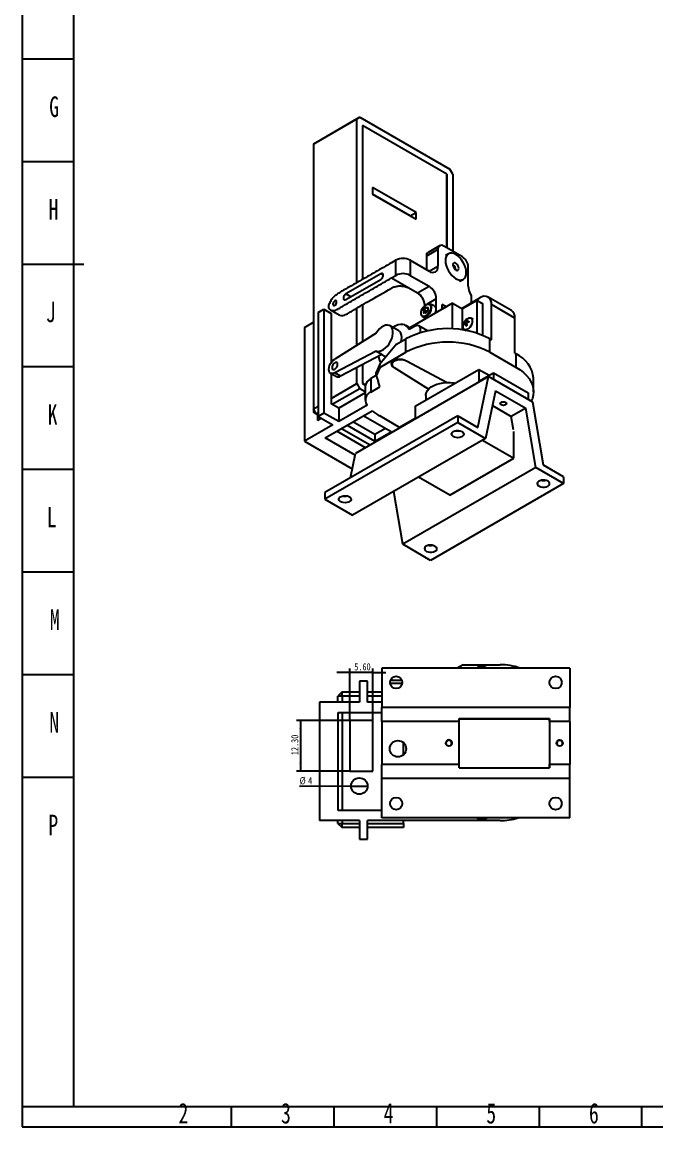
# Model space of a CAD drawing. Header units: millimetres. Extents: x 0 to 1189, y 0 to 841.
# Drawn here: x 0 to 309, y 0 to 538 of the extents above; entities that cross this region are included whole.
import ezdxf

# ---------------------------------------------------------------- set-up
doc = ezdxf.new("R2010")
doc.units = ezdxf.units.MM
doc.layers.add('10', color=7, linetype='Continuous')
doc.layers.add('5', color=7, linetype='Continuous')
doc.styles.add('SLDTEXTSTYLE0', font='TXT', dxfattribs={"width": 0.7})
doc.dimstyles.new('SLDDIMSTYLE0', dxfattribs={"dimtxt": 3.5, "dimasz": 4.08, "dimexe": 0, "dimexo": 0.0625, "dimgap": 0.875, "dimtad": 2, "dimlfac": 0.5, "dimrnd": 1e-09, "dimzin": 4, "dimdsep": 46, "dimtxsty": 'SLDTEXTSTYLE0', "dimsah": 1, "dimcen": 0.09, "dimadec": 0, "dimazin": 1, "dimtfac": 1, "dimtmove": 0, "dimatfit": 0, "dimfxl": 1, "dimfrac": 2, "dimtolj": 1, "dimtzin": 12, "dimarcsym": 0})
doc.dimstyles.new('SLDDIMSTYLE4', dxfattribs={"dimtxt": 3.5, "dimasz": 4.08, "dimexe": 0, "dimexo": 0.0625, "dimgap": 0.875, "dimtad": 2, "dimlfac": 0.5, "dimrnd": 1e-09, "dimzin": 12, "dimdsep": 46, "dimtxsty": 'SLDTEXTSTYLE0', "dimblk1": 'NONE', "dimsah": 1, "dimcen": 0, "dimadec": 0, "dimazin": 3, "dimtfac": 1, "dimtmove": 0, "dimatfit": 3, "dimldrblk": 'NONE', "dimfxl": 1, "dimfrac": 2, "dimtolj": 1, "dimtzin": 12, "dimarcsym": 0})
doc.dimstyles.new('SLDDIMSTYLE6', dxfattribs={"dimtxt": 3.5, "dimasz": 4.08, "dimexe": 0, "dimexo": 0.0625, "dimgap": 0.875, "dimtad": 2, "dimlfac": 0.5, "dimrnd": 1e-09, "dimzin": 4, "dimdsep": 46, "dimtxsty": 'SLDTEXTSTYLE0', "dimsah": 1, "dimcen": 0.09, "dimadec": 0, "dimazin": 1, "dimtfac": 1, "dimtofl": 0, "dimtmove": 0, "dimatfit": 3, "dimfxl": 1, "dimfrac": 2, "dimtolj": 1, "dimtzin": 12, "dimarcsym": 0})

# ---------------------------------------------------------------- blocks, each defined once
blk = doc.blocks.new('_D_32')
at = {"layer": '10'}
for q in [(135.21, 165.93), (168.27, 166.11)]:
    blk.add_line((160.27, 166.06), q, dxfattribs=at)
blk.add_solid([(160.27, 166.06), (156.19, 166.55), (156.2, 165.53)], dxfattribs=at)
at = {"layer": '10', "char_height": 3.5, "attachment_point": 1, "rotation": 0.3091, "style": 'SLDTEXTSTYLE0'}
for s, insert in [('%%c', (135.18, 170.45)), ('4', (139.3, 170.46))]:
    blk.add_mtext(s, dxfattribs=dict(at, insert=insert))
blk = doc.blocks.new('_None')
blk = doc.blocks.new('_D_33')
at = {"layer": '10'}
for p, q in [((159.69, 197.99), (133.62, 197.99)), ((135.62, 197.99), (135.62, 173.39)), ((159.69, 173.39), (133.62, 173.39))]:
    blk.add_line(p, q, dxfattribs=at)
for points in [[(135.62, 197.99), (135.11, 193.91), (136.13, 193.91)], [(135.62, 173.39), (136.13, 177.47), (135.11, 177.47)]]:
    blk.add_solid(points, dxfattribs=at)
at = {"layer": '10', "insert": (131.11, 181.15), "char_height": 3.5, "attachment_point": 1, "rotation": 90, "style": 'SLDTEXTSTYLE0'}
blk.add_mtext('12.30', dxfattribs=at)
blk = doc.blocks.new('_D_34')
at = {"layer": '10'}
for p, q in [((159.69, 221.45), (153.34, 221.45)), ((159.69, 197.99), (159.69, 223.45)), ((170.89, 221.45), (159.69, 221.45)), ((170.89, 197.99), (170.89, 223.45)), ((170.89, 221.45), (177.24, 221.45))]:
    blk.add_line(p, q, dxfattribs=at)
for points in [[(159.69, 221.45), (155.61, 221.95), (155.61, 220.94)], [(170.89, 221.45), (174.97, 220.94), (174.97, 221.95)]]:
    blk.add_solid(points, dxfattribs=at)
at = {"layer": '10', "insert": (161.82, 225.96), "char_height": 3.5, "attachment_point": 1, "style": 'SLDTEXTSTYLE0'}
blk.add_mtext('5.60', dxfattribs=at)

msp = doc.modelspace()

# ---------------------------------------------------------------- linework, layer by layer
at = {"color": 7, "linetype": 'Continuous', "lineweight": 25}
for p, q in [((163.096, 491.231), (141.883, 478.985)), ((143.297, 479.801), (164.51, 492.047)), ((164.51, 492.047), (163.096, 491.231)), ((163.096, 411.419), (163.096, 491.231)), ((164.51, 492.047), (208.407, 466.706)), ((165.887, 488.083), (165.896, 488.088)), ((165.896, 488.088), (165.896, 413.028)), ((206.965, 464.38), (165.896, 488.088)), ((141.883, 478.985), (143.297, 479.801)), ((141.883, 478.985), (141.883, 349.971)), ((206.965, 428.355), (206.965, 464.38)), ((206.965, 464.272), (206.993, 464.256)), ((206.965, 464.24), (206.993, 464.256)), ((206.993, 464.256), (206.993, 428.339)), ((209.822, 464.257), (208.407, 466.706)), ((209.822, 464.257), (209.822, 426.706)), ((191.923, 445.628), (170.71, 457.874)), ((170.71, 457.874), (170.71, 454.608)), ((170.71, 454.608), (191.923, 442.362)), ((189.095, 443.995), (170.71, 454.608)), ((187.194, 445.092), (187.194, 445.092)), ((189.095, 443.995), (191.923, 445.628)), ((189.095, 443.995), (189.095, 443.995)), ((191.923, 442.362), (191.923, 445.628)), ((202.597, 427.61), (196.941, 424.345)), ((203.426, 429.442), (197.769, 426.176)), ((202.597, 427.61), (202.597, 419.445)), ((214.517, 423.995), (205.426, 429.244)), ((207.714, 425.486), (206.301, 424.671)), ((182.065, 422.317), (179.943, 421.092)), ((182.065, 414.959), (182.065, 422.317)), ((189.136, 422.317), (189.136, 414.959)), ((189.136, 422.317), (198.355, 416.995)), ((196.941, 424.345), (196.941, 417.811)), ((174.737, 415.796), (157.727, 405.976)), ((175.939, 415.102), (174.737, 415.796)), ((179.943, 413.734), (182.065, 414.959)), ((189.136, 414.959), (198.253, 409.695)), ((198.354, 416.995), (202.597, 419.445)), ((217.345, 409.684), (217.345, 419.097)), ((157.727, 403.199), (174.737, 413.019)), ((179.943, 413.734), (188.429, 408.836)), ((192.597, 406.43), (198.253, 409.695)), ((213.302, 412.085), (214.913, 413.015)), ((160.132, 404.588), (157.727, 405.976)), ((188.429, 408.836), (192.597, 406.43)), ((214.179, 398.865), (223.058, 403.991)), ((218.76, 405.215), (218.76, 401.509)), ((238.371, 397.856), (227.058, 404.387)), ((144.189, 396.882), (147.018, 398.514)), ((147.018, 398.514), (147.018, 347.889)), ((147.018, 398.514), (150.634, 396.426)), ((163.096, 380.949), (163.096, 399.022)), ((165.896, 400.662), (165.896, 382.703)), ((209.654, 401.478), (188.834, 389.458)), ((196.389, 400.454), (196.132, 400.306)), ((196.132, 400.23), (196.132, 400.306)), ((196.617, 399.33), (197.707, 398.701)), ((197.058, 399.255), (197.739, 398.862)), ((201.789, 403.572), (197.383, 401.028)), ((200.717, 400.071), (198.546, 401.032)), ((201.789, 397.258), (201.789, 403.572)), ((206.552, 399.687), (204.617, 400.804)), ((204.617, 398.57), (204.617, 400.804)), ((209.654, 388.878), (209.654, 401.478)), ((209.654, 401.478), (214.604, 398.62)), ((221.675, 402.702), (214.604, 398.62)), ((214.604, 388.407), (214.604, 398.62)), ((221.675, 386.769), (221.675, 402.702)), ((221.675, 402.702), (224.503, 401.069)), ((224.503, 385.72), (224.503, 401.069)), ((228.715, 383.577), (228.715, 400.724)), ((240.029, 394.193), (228.715, 400.724)), ((144.189, 396.882), (144.189, 346.256)), ((150.21, 398.121), (154.453, 395.671)), ((150.634, 396.426), (150.634, 372.584)), ((195.007, 394.901), (196.444, 393.852)), ((195.616, 397.912), (196.804, 397.227)), ((195.83, 396.626), (195.616, 396.75)), ((196.933, 397.56), (195.745, 398.246)), ((196.132, 393.992), (196.132, 394.08)), ((196.132, 393.992), (196.155, 393.685)), ((196.727, 396.544), (196.435, 396.712)), ((196.803, 397.226), (197.03, 396.997)), ((201.789, 397.258), (201.766, 396.924)), ((201.789, 397.258), (202.067, 397.097)), ((219.688, 393.564), (218.678, 394.147)), ((240.029, 377.045), (240.029, 394.193)), ((137.606, 389.629), (141.883, 392.098)), ((137.606, 389.629), (137.606, 334.104)), ((183.475, 387.979), (179.233, 390.428)), ((189.417, 389.122), (186.869, 390.592)), ((191.161, 390.129), (188.565, 388.63)), ((197.46, 387.905), (193.25, 390.336)), ((215.289, 391.298), (215.612, 391.111)), ((215.478, 388.604), (216.311, 388.123)), ((215.819, 391.818), (216.488, 391.355)), ((216.58, 391.045), (215.95, 391.312)), ((216.065, 392.244), (216.801, 391.897)), ((216.065, 391.134), (216.608, 390.877)), ((216.251, 392.963), (216.574, 392.777)), ((216.569, 392.384), (217.116, 391.972)), ((216.781, 392.373), (217.274, 392.031)), ((172.471, 386.822), (152.35, 374.218)), ((182.393, 381.405), (186.929, 384.023)), ((186.929, 377.491), (186.929, 384.023)), ((227.941, 377.491), (227.941, 384.023)), ((227.941, 384.023), (228.715, 383.577)), ((172.471, 378.098), (152.35, 367.471)), ((175.299, 376.465), (172.471, 378.098)), ((182.393, 381.405), (174.201, 371.776)), ((174.201, 370.143), (186.929, 377.491)), ((227.941, 377.491), (240.669, 370.143)), ((240.029, 377.045), (240.669, 376.676)), ((175.299, 376.465), (155.179, 365.838)), ((174.201, 371.776), (172.45, 367.664)), ((174.201, 370.143), (174.201, 371.776)), ((175.278, 376.454), (176.436, 375.785)), ((180.211, 372.64), (180.211, 371.598)), ((187.263, 373.285), (187.263, 373.365)), ((187.263, 373.285), (207.01, 362.816)), ((240.669, 370.143), (240.669, 376.676)), ((150.285, 367.266), (153.113, 365.634)), ((150.634, 367.065), (150.634, 352.333)), ((155.179, 365.838), (152.35, 367.471)), ((163.096, 362.217), (163.096, 370.02)), ((165.896, 371.499), (165.896, 362.341)), ((172.45, 366.167), (169.943, 364.666)), ((174.201, 370.143), (172.45, 366.031)), ((172.45, 366.031), (172.45, 367.664)), ((198.013, 359.482), (181.421, 369.912)), ((191.441, 351.17), (222.554, 369.131)), ((222.554, 369.131), (222.554, 363.416)), ((222.554, 369.131), (227.505, 366.274)), ((222.554, 363.416), (229.625, 367.498)), ((229.625, 367.498), (229.625, 364.277)), ((229.625, 367.498), (246.596, 357.701)), ((150.634, 355.023), (163.096, 362.217)), ((227.249, 365.649), (162.442, 328.237)), ((163.096, 362.217), (164.51, 359.768)), ((165.887, 362.335), (165.896, 362.341)), ((165.896, 362.341), (167.261, 361.553)), ((165.924, 362.217), (165.924, 362.314)), ((167.237, 361.46), (165.924, 362.217)), ((169.943, 364.666), (169.943, 358.134)), ((172.45, 366.031), (173.543, 363.396)), ((174.269, 360.724), (173.543, 363.396)), ((222.047, 340.889), (227.249, 365.649)), ((248.783, 353.217), (227.249, 365.649)), ((249.163, 358.305), (249.163, 364.838)), ((164.51, 359.768), (151.133, 352.045)), ((167.14, 357.686), (154.251, 350.245)), ((167.14, 358.249), (164.51, 359.768)), ((167.14, 360.659), (167.14, 354.126)), ((169.943, 358.134), (174.269, 360.724)), ((196.705, 356.478), (196.705, 354.209)), ((230.639, 358.792), (225.743, 335.489)), ((230.639, 358.792), (245.393, 350.275)), ((246.596, 357.701), (246.596, 354.48)), ((141.883, 349.971), (144.189, 351.303)), ((143.297, 347.522), (141.883, 349.971)), ((141.883, 349.971), (141.883, 348.338)), ((154.251, 350.245), (150.634, 352.333)), ((168.068, 351.689), (154.251, 343.713)), ((154.251, 350.245), (154.251, 343.713)), ((191.441, 351.17), (191.441, 345.455)), ((229.109, 351.511), (238.322, 346.193)), ((245.393, 350.275), (238.322, 346.193)), ((250.288, 321.32), (245.393, 350.275)), ((253.984, 322.452), (248.783, 353.217)), ((143.297, 347.522), (141.883, 348.338)), ((144.189, 348.037), (143.297, 347.522)), ((143.297, 347.522), (144.189, 347.007)), ((143.984, 347.125), (143.984, 344.319)), ((145.765, 345.346), (143.984, 344.319)), ((147.018, 347.889), (144.189, 346.256)), ((144.189, 346.256), (151.423, 342.08)), ((154.251, 343.713), (147.018, 347.889)), ((212.23, 346.557), (147.423, 309.144)), ((147.623, 335.805), (170.552, 349.041)), ((179.805, 338.717), (166.236, 346.55)), ((184.112, 340.746), (174.201, 346.467)), ((184.37, 341.373), (191.441, 345.455)), ((212.23, 346.557), (212.23, 343.29)), ((212.23, 346.557), (222.047, 340.889)), ((239.43, 339.638), (238.322, 346.193)), ((151.423, 342.08), (137.606, 334.104)), ((212.23, 343.29), (147.423, 305.878)), ((155.608, 340.414), (169.573, 332.353)), ((158.317, 341.978), (171.886, 334.145)), ((171.886, 337.411), (161.146, 343.611)), ((176.976, 340.35), (171.886, 337.411)), ((184.37, 341.373), (184.37, 340.896)), ((212.23, 343.29), (225.743, 335.489)), ((239.41, 339.626), (239.43, 339.638)), ((137.606, 334.104), (160.855, 320.683)), ((162.257, 327.357), (147.623, 335.805)), ((167.246, 331.01), (153.281, 339.071)), ((225.743, 335.489), (160.937, 298.077)), ((171.886, 334.145), (179.805, 338.717)), ((171.886, 337.411), (171.886, 334.145)), ((224.291, 334.651), (239.525, 325.856)), ((239.525, 325.856), (239.525, 338.946)), ((159.95, 316.376), (162.442, 328.237)), ((208.412, 307.895), (239.525, 325.856)), ((250.288, 321.32), (185.481, 283.908)), ((263.802, 313.518), (250.288, 321.32)), ((263.802, 316.785), (253.984, 322.452)), ((208.412, 307.895), (193.178, 316.69)), ((263.802, 313.518), (198.995, 276.106)), ((263.802, 316.785), (263.802, 313.518)), ((147.423, 309.144), (147.423, 305.878)), ((158.084, 307.493), (158.098, 307.557)), ((185.481, 283.908), (181.116, 309.726)), ((147.423, 305.878), (160.937, 298.077)), ((198.995, 276.106), (185.481, 283.908)), ((175.261, 223.553), (175.261, 204.441)), ((266.912, 223.553), (175.261, 223.553)), ((214.831, 225.253), (212.023, 223.553)), ((214.831, 225.253), (232.831, 225.253)), ((266.912, 223.553), (266.912, 204.441)), ((164.351, 217.216), (164.351, 206.986)), ((168.351, 217.216), (164.351, 217.216)), ((168.351, 206.986), (168.351, 217.216)), ((180.203, 217.527), (179.383, 217.527)), ((180.203, 217.527), (180.203, 218.814)), ((185.096, 217.527), (180.203, 217.527)), ((155.862, 211.988), (153.862, 209.988)), ((155.862, 209.988), (153.862, 209.988)), ((153.862, 206.986), (153.862, 209.988)), ((155.862, 209.988), (155.862, 211.988)), ((155.862, 211.988), (164.351, 211.988)), ((155.862, 209.988), (155.862, 206.986)), ((164.351, 209.988), (155.862, 209.988)), ((168.351, 211.988), (175.261, 211.988)), ((175.261, 209.988), (168.351, 209.988)), ((144.811, 206.986), (144.811, 149.253)), ((164.351, 206.986), (144.811, 206.986)), ((175.261, 206.986), (168.351, 206.986)), ((153.978, 154.253), (153.978, 201.986)), ((153.978, 201.986), (175.261, 201.986)), ((155.862, 201.986), (155.862, 154.253)), ((266.912, 204.441), (175.261, 204.441)), ((175.261, 197.518), (175.261, 204.441)), ((266.912, 197.518), (266.912, 204.441)), ((170.893, 197.989), (159.693, 197.989)), ((159.693, 197.989), (159.693, 173.389)), ((170.893, 173.389), (170.893, 197.989)), ((212.883, 197.518), (175.261, 197.518)), ((175.261, 197.518), (175.261, 176.653)), ((212.883, 198.923), (256.883, 198.923)), ((212.883, 174.923), (212.883, 198.923)), ((212.912, 199.086), (256.912, 199.086)), ((212.912, 198.923), (212.912, 199.086)), ((218.791, 198.923), (218.798, 199.086)), ((218.856, 198.923), (218.863, 199.086)), ((228.903, 199.086), (228.91, 198.923)), ((256.883, 198.923), (256.883, 174.923)), ((256.883, 198.923), (256.912, 198.923)), ((256.912, 197.518), (256.912, 199.086)), ((266.912, 197.518), (256.912, 197.518)), ((256.912, 197.518), (256.912, 176.653)), ((266.912, 197.518), (266.912, 176.653)), ((185.831, 181.376), (185.831, 187.198)), ((159.693, 173.389), (170.893, 173.389)), ((175.261, 169.73), (175.261, 176.653)), ((212.883, 176.653), (175.261, 176.653)), ((212.883, 174.923), (256.883, 174.923)), ((256.883, 175.086), (256.912, 175.086)), ((266.912, 176.653), (256.912, 176.653)), ((256.912, 175.086), (256.912, 176.653)), ((266.912, 169.73), (266.912, 176.653)), ((266.912, 169.73), (175.261, 169.73)), ((175.261, 150.618), (175.261, 169.73)), ((266.912, 150.618), (266.912, 169.73)), ((175.261, 154.253), (153.978, 154.253)), ((164.397, 149.253), (144.811, 149.253)), ((153.862, 147.908), (153.862, 149.253)), ((153.862, 147.908), (155.862, 147.908)), ((153.862, 147.908), (155.862, 145.908)), ((155.862, 149.253), (155.862, 147.908)), ((155.862, 145.908), (155.862, 147.908)), ((155.862, 147.908), (164.397, 147.908)), ((164.397, 145.908), (155.862, 145.908)), ((164.397, 149.253), (164.397, 140.253)), ((232.831, 149.253), (168.351, 149.253)), ((168.351, 140.253), (168.351, 149.253)), ((168.351, 147.908), (185.862, 147.908)), ((185.862, 145.908), (168.351, 145.908)), ((266.912, 150.618), (175.261, 150.618)), ((185.862, 147.908), (185.862, 149.253)), ((185.862, 147.908), (185.862, 145.908)), ((164.397, 140.253), (168.351, 140.253))]:
    msp.add_line(p, q, dxfattribs=at)
at = {"color": 7, "linetype": 'Continuous', "lineweight": 25, "flags": 128}
for points in [[(216.404, 416.311), (216.307, 417.515), (216.017, 418.785), (215.546, 420.073), (214.913, 421.329), (214.142, 422.506), (213.262, 423.557), (212.306, 424.443), (211.313, 425.13), (210.32, 425.59), (209.365, 425.807), (208.485, 425.772), (207.713, 425.486), (207.08, 424.961), (206.61, 424.216), (206.32, 423.28), (206.222, 422.19), (206.32, 420.986), (206.61, 419.716), (207.08, 418.428), (207.713, 417.172), (208.485, 415.995), (209.365, 414.944), (210.32, 414.058), (211.313, 413.371), (212.306, 412.911), (213.262, 412.694), (214.142, 412.729), (214.913, 413.015), (215.546, 413.541), (216.017, 414.285), (216.307, 415.221), (216.404, 416.311)], [(212.727, 418.434), (212.632, 419.079), (212.358, 419.747), (211.944, 420.348), (211.444, 420.801), (210.926, 421.045), (210.461, 421.046), (210.111, 420.804), (209.923, 420.353), (209.923, 419.753), (210.111, 419.085), (210.461, 418.439), (210.926, 417.903), (211.444, 417.549), (211.944, 417.425), (212.358, 417.547), (212.632, 417.899), (212.727, 418.434)], [(174.737, 413.019), (175.197, 413.39), (175.587, 413.917), (175.848, 414.518), (175.939, 415.102), (175.848, 415.58), (175.587, 415.88), (175.197, 415.956), (174.737, 415.796)], [(213.822, 412.385), (213.571, 412.219), (212.948, 411.966)], [(157.727, 405.976), (157.267, 405.605), (156.877, 405.079), (156.616, 404.478), (156.524, 403.894), (156.616, 403.415), (156.877, 403.115), (157.267, 403.039), (157.727, 403.199)], [(153.247, 402.001), (153.177, 402.367), (152.977, 402.597), (152.679, 402.655), (152.327, 402.532), (151.976, 402.248), (151.677, 401.846), (151.478, 401.387), (151.408, 400.94), (151.478, 400.574), (151.677, 400.345), (151.976, 400.287), (152.327, 400.409), (152.679, 400.693), (152.977, 401.095), (153.177, 401.555), (153.247, 402.001)], [(196.886, 400.799), (197.592, 401.089), (198.241, 401.122), (198.781, 400.893), (199.167, 400.423), (199.368, 399.748), (199.368, 398.924), (199.167, 398.017), (198.781, 397.101), (198.241, 396.25), (197.592, 395.533), (196.886, 395.008), (196.179, 394.717), (195.53, 394.685), (194.991, 394.913), (194.605, 395.384), (194.404, 396.058), (194.404, 396.882), (194.605, 397.789), (194.991, 398.705), (195.53, 399.556), (196.179, 400.273), (196.886, 400.799)], [(196.746, 400.703), (197.41, 400.976), (198.019, 401.006), (198.526, 400.792), (198.888, 400.35), (199.077, 399.716), (199.077, 398.942), (198.888, 398.091), (198.526, 397.23), (198.019, 396.431), (197.41, 395.758), (196.746, 395.264), (196.083, 394.991), (195.473, 394.961), (194.966, 395.175), (194.604, 395.617), (194.415, 396.251), (194.415, 397.025), (194.604, 397.877), (194.966, 398.737), (195.473, 399.536), (196.083, 400.21), (196.746, 400.703)], [(196.875, 399.48), (196.933, 399.37), (197.012, 399.287), (197.108, 399.231), (197.22, 399.205), (197.344, 399.21), (197.475, 399.245), (197.611, 399.31), (197.747, 399.402)], [(200.717, 400.071), (200.902, 399.97), (201.324, 399.523), (201.569, 398.868), (201.619, 398.054), (201.47, 397.141), (201.324, 396.669)], [(196.617, 396.488), (196.559, 396.597), (196.481, 396.681), (196.384, 396.737), (196.272, 396.762), (196.149, 396.758), (196.017, 396.722), (195.881, 396.658), (195.745, 396.566)], [(216.565, 393.624), (217.078, 393.988), (217.745, 394.257), (218.353, 394.27), (218.847, 394.026), (219.184, 393.546), (219.334, 392.873), (219.284, 392.067), (219.038, 391.2), (218.617, 390.348), (218.06, 389.588), (217.415, 388.986), (216.741, 388.597), (216.096, 388.454), (215.539, 388.571), (215.118, 388.938), (214.872, 389.52), (214.822, 390.268), (214.874, 390.695)], [(172.471, 378.098), (173.278, 377.912), (174.181, 377.978), (175.144, 378.292), (176.13, 378.844), (177.099, 379.61), (178.013, 380.561), (178.838, 381.66), (179.54, 382.864), (180.092, 384.125), (180.473, 385.394), (180.667, 386.622), (180.667, 387.76), (180.473, 388.764), (180.092, 389.593), (179.54, 390.217), (178.838, 390.61), (178.013, 390.757), (177.099, 390.653), (176.13, 390.3), (175.144, 389.714), (174.181, 388.917), (173.278, 387.94), (172.471, 386.822)], [(188.565, 388.63), (188.014, 389.571), (187.299, 390.302), (186.437, 390.805), (185.45, 391.068), (184.363, 391.084), (183.202, 390.853), (181.995, 390.38), (180.773, 389.677), (180.663, 389.603)], [(184.659, 382.713), (184.838, 383.579), (184.934, 384.756), (184.838, 385.822), (184.555, 386.737), (184.095, 387.465), (183.476, 387.979), (183.475, 387.979)], [(193.89, 386.988), (194.014, 387.482), (194.115, 388.423), (194.014, 389.248), (193.719, 389.9), (193.25, 390.336), (192.638, 390.525), (191.926, 390.454), (191.161, 390.129)], [(184.899, 382.851), (184.899, 383.341), (184.86, 383.73)], [(152.35, 367.471), (151.594, 367.15), (150.89, 367.08), (150.285, 367.267), (149.82, 367.697), (149.529, 368.342), (149.429, 369.158), (149.529, 370.088), (149.82, 371.071), (150.285, 372.037), (150.89, 372.923), (151.594, 373.666), (152.35, 374.218)], [(153.722, 371.636), (153.618, 372.182), (153.32, 372.524), (152.875, 372.611), (152.35, 372.428), (151.825, 372.005), (151.38, 371.404), (151.083, 370.719), (150.978, 370.052), (151.083, 369.506), (151.38, 369.164), (151.825, 369.078), (152.35, 369.26), (152.875, 369.684), (153.32, 370.284), (153.618, 370.97), (153.722, 371.636)], [(176.436, 375.785), (177.19, 375.506), (177.352, 375.48)], [(180.988, 370.206), (180.495, 370.6), (180.082, 371.175), (179.941, 371.792), (180.082, 372.41), (180.495, 372.985), (181.151, 373.479), (182.007, 373.858), (183.003, 374.096), (184.072, 374.177), (185.141, 374.096), (186.138, 373.858), (186.64, 373.661)], [(181.421, 369.912), (180.764, 370.406), (180.352, 370.981), (180.211, 371.598), (180.352, 372.215), (180.764, 372.791), (181.421, 373.285), (182.276, 373.664), (183.273, 373.902), (184.342, 373.983), (185.411, 373.902), (186.408, 373.664), (187.263, 373.285)], [(240.669, 370.143), (242.58, 368.926), (244.276, 367.606), (245.739, 366.197), (246.955, 364.712), (247.914, 363.165), (248.606, 361.571), (249.023, 359.946), (249.163, 358.305), (249.023, 356.664), (248.606, 355.039), (248.022, 353.656)], [(196.705, 356.478), (196.74, 356.983), (197.012, 357.968), (197.548, 358.916), (198.335, 359.804), (199.353, 360.61), (200.577, 361.315), (201.977, 361.899), (203.519, 362.35), (205.163, 362.656), (206.871, 362.81), (208.599, 362.807), (210.305, 362.648), (211.099, 362.518)], [(233.42, 353.105), (233.906, 353.293), (234.48, 353.358), (235.054, 353.293), (235.541, 353.105), (235.866, 352.824), (235.98, 352.493), (235.866, 352.161), (235.541, 351.88), (235.054, 351.693), (234.48, 351.627), (233.906, 351.693), (233.42, 351.88), (233.094, 352.161), (232.98, 352.493), (233.094, 352.824), (233.42, 353.105)], [(233.983, 353.31), (234.04, 353.295), (234.06, 353.291)], [(210.083, 338.833), (210.802, 339.139), (211.646, 339.31), (212.54, 339.329), (213.404, 339.195), (214.161, 338.921), (214.744, 338.529), (215.102, 338.056), (215.202, 337.543), (215.036, 337.036), (214.618, 336.58), (213.985, 336.215), (213.195, 335.973), (212.316, 335.877), (211.428, 335.935), (210.608, 336.142), (209.93, 336.478), (209.454, 336.915), (209.223, 337.414), (209.256, 337.93), (209.552, 338.417), (210.083, 338.833)], [(256.08, 312.279), (256.611, 312.694), (256.906, 313.182), (256.94, 313.697), (256.708, 314.196), (256.233, 314.633), (255.555, 314.97), (254.735, 315.176), (253.847, 315.234), (252.968, 315.138), (252.177, 314.897), (251.545, 314.532), (251.127, 314.076), (250.961, 313.568), (251.061, 313.055), (251.419, 312.582), (252.002, 312.191), (252.759, 311.916), (253.623, 311.783), (254.516, 311.802), (255.36, 311.972), (256.08, 312.279)], [(155.145, 307.118), (155.864, 307.424), (156.708, 307.595), (157.602, 307.614), (158.466, 307.48), (159.223, 307.206), (159.806, 306.814), (160.164, 306.341), (160.264, 305.828), (160.098, 305.321), (159.68, 304.865), (159.048, 304.5), (158.257, 304.258), (157.378, 304.162), (156.49, 304.22), (155.67, 304.427), (154.992, 304.763), (154.516, 305.2), (154.285, 305.699), (154.318, 306.215), (154.614, 306.702), (155.145, 307.118)], [(201.142, 280.564), (201.673, 280.979), (201.968, 281.467), (202.002, 281.982), (201.77, 282.481), (201.295, 282.918), (200.617, 283.255), (199.797, 283.461), (198.909, 283.519), (198.03, 283.423), (197.239, 283.182), (196.607, 282.817), (196.189, 282.361), (196.023, 281.853), (196.123, 281.34), (196.481, 280.867), (197.064, 280.476), (197.821, 280.201), (198.685, 280.068), (199.578, 280.087), (200.423, 280.257), (201.142, 280.564)], [(208.972, 186.025), (209.245, 186.467), (209.341, 186.982)], [(263.171, 186.271), (263.236, 186.415), (263.333, 186.931)]]:
    msp.add_lwpolyline(points, dxfattribs=at)
at = {"color": 7, "linetype": 'Continuous', "lineweight": 25}
for centre, radius in [((182.239, 216.611), 3), ((259.933, 216.611), 3), ((207.912, 187.086), 1.5), ((261.912, 187.086), 1.5), ((183.088, 184.287), 4), ((164.275, 166.086), 4), ((182.239, 157.561), 3), ((259.933, 157.561), 3)]:
    msp.add_circle(centre, radius, dxfattribs=at)
for centre, radius, start, end in [((198.843, 424.587), 1.918, 124.05635, 187.25583), ((204.322, 427.89), 1.747, 50.79671, 189.21404), ((185.6, 415.493), 7.685, 62.60967, 117.39033), ((208.315, 417.519), 3, 1.87649, 58.12351), ((211.204, 418.817), 6.147, 2.60548, 57.39452), ((185.6, 408.135), 7.685, 62.60967, 117.39033), ((200.011, 419.025), 2.62, 230.79671, 9.21404), ((194.113, 403.222), 7.684, 2.60548, 57.39452), ((226.141, 410.01), 8.802, 182.12319, 213.00344), ((188.456, 399.957), 7.684, 2.60548, 57.39452), ((225.266, 401.283), 3.494, 350.78596, 129.20329), ((151.387, 399.819), 2.182, 151.62353, 208.37647), ((195.026, 399.716), 1.636, 296.04713, 346.36373), ((197.566, 397.984), 1.647, 114.79585, 125.19877), ((198.679, 398.636), 0.991, 144.09354, 215.90646), ((197.241, 398.908), 0.707, 25.94978, 44.25156), ((198.308, 397.059), 2.824, 155.16479, 162.42385), ((194.813, 397.331), 0.991, 324.09354, 35.90646), ((196.252, 397.059), 0.707, 205.94978, 224.25156), ((195.926, 397.984), 1.647, 294.79585, 305.19877), ((199.496, 396.374), 2.824, 155.16479, 162.42385), ((198.466, 396.251), 1.636, 116.04713, 166.36373), ((195.184, 398.908), 2.824, 335.16479, 342.42385), ((219.795, 389.807), 5, 130.23789, 169.76748), ((218.555, 389.475), 4.181, 116.54624, 123.44838), ((219.886, 392.154), 3.37, 161.64218, 173.8359), ((236.109, 394.625), 3.944, 353.70115, 54.98667), ((207.435, 344.447), 44.574, 62.60967, 117.39033), ((219.463, 391.046), 4.181, 176.54898, 183.45102), ((217.698, 389.376), 3.082, 127.57441, 141.41557), ((217.807, 388.555), 3.37, 126.16131, 138.35594), ((219.121, 391.838), 3.083, 158.58316, 172.42305), ((221.747, 391.848), 5.727, 187.16462, 196.31683), ((219.021, 385.944), 5.111, 117.17505, 122.81957), ((223.8, 392.143), 7.302, 185.8029, 193.07979), ((219.003, 387.095), 5.727, 103.68093, 112.83268), ((219.774, 385.17), 7.303, 106.91835, 114.19459), ((222.754, 392.408), 5.112, 177.17769, 182.82231), ((207.435, 337.914), 44.574, 62.60967, 117.39033), ((179.407, 375.95), 5.777, 183.57525, 217.00132), ((234.65, 363.39), 14.585, 5.6948, 65.62534), ((153.969, 367.523), 2.074, 245.62788, 305.68258), ((172.008, 360.239), 4.885, 115.00206, 175.06954), ((171.438, 354.199), 4.21, 110.81159, 212.66448), ((179.572, 360.263), 14.348, 215.52261, 216.69738), ((185.785, 366.765), 23.37, 229.3213, 240.28583), ((212.204, 344.22), 5.078, 258.65705, 281.34295), ((253.959, 320.083), 5.046, 258.58573, 281.41427), ((157.266, 312.473), 5.046, 258.58573, 281.41427), ((199.021, 288.4), 5.078, 258.65705, 281.34295), ((223.831, 220.293), 4.131, 52.09629, 127.90371), ((223.883, 219.963), 4.131, 60.33308, 119.66692), ((232.831, 196.253), 29, 70.28284, 90), ((207.914, 186.982), 1.6, 77.20716, 105.72312), ((261.906, 186.931), 1.6, 40.24169, 135.62476), ((207.914, 186.982), 1.427, 0, 225.08302), ((261.906, 186.931), 1.427, 0, 203.38556), ((223.883, 153.883), 4.131, 232.20567, 307.79433), ((232.831, 178.253), 29, 270, 287.6522)]:
    msp.add_arc(centre, radius, start, end, dxfattribs=at)
for points, knots in [([(179.943, 421.092), (177.356, 419.626), (172.179, 416.693), (164.417, 412.16), (158.59, 408.805), (154.717, 406.694), (152.988, 405.611), (151.524, 404.265), (150.329, 402.721), (149.766, 401.504), (149.467, 400.857)], [0, 0, 0, 0, 0.2481218, 0.4962681, 0.744355, 0.8064137, 0.8681726, 0.9091242, 0.9516747, 1, 1, 1, 1]), ([(149.467, 398.782), (149.766, 398.481), (150.329, 397.914), (151.524, 397.749), (152.988, 398.093), (154.717, 399.006), (158.59, 401.367), (164.417, 404.74), (172.179, 409.169), (177.356, 412.213), (179.943, 413.734)], [0, 0, 0, 0, 0.0483253, 0.0908758, 0.1318274, 0.1935863, 0.255645, 0.5037319, 0.7518782, 1, 1, 1, 1]), ([(179.943, 408.783), (180.467, 409.035), (181.515, 409.538), (183.518, 409.866), (185.554, 409.813), (187.255, 409.428), (188.095, 409.004), (188.429, 408.836)], [0, 0, 0, 0, 0.2146937, 0.4293869, 0.6440902, 0.8587939, 1, 1, 1, 1]), ([(154.481, 395.716), (154.546, 395.66), (154.888, 395.361), (155.778, 395.32), (157.225, 395.635), (158.961, 396.56), (162.831, 398.915), (169.835, 402.96), (176.183, 406.617), (179.943, 408.783)], [0, 0, 0, 0, 0.0120229, 0.0635363, 0.1131137, 0.1878815, 0.2630121, 0.5633556, 1, 1, 1, 1]), ([(197.761, 398.143), (197.751, 398.11), (197.724, 398.012), (197.633, 397.87), (197.489, 397.733), (197.256, 397.602), (197.061, 397.577), (196.933, 397.56)], [0, 0, 0, 0, 0.0930632, 0.2731335, 0.4532038, 0.6393303, 1, 1, 1, 1]), ([(215.819, 391.818), (215.847, 391.844), (215.903, 391.894), (215.981, 392.009), (216.041, 392.133), (216.057, 392.207), (216.065, 392.244)], [0, 0, 0, 0, 0.2500839, 0.5, 0.7499161, 1, 1, 1, 1]), ([(216.065, 391.134), (216.057, 391.171), (216.041, 391.244), (215.981, 391.307), (215.903, 391.324), (215.847, 391.292), (215.819, 391.276)], [0, 0, 0, 0, 0.25008393, 0.5, 0.74991607, 1, 1, 1, 1]), ([(216.535, 392.515), (216.535, 392.483), (216.535, 392.418), (216.589, 392.36), (216.673, 392.339), (216.745, 392.362), (216.781, 392.373)], [0, 0, 0, 0, 0.2500839, 0.5, 0.7499161, 1, 1, 1, 1]), ([(216.781, 391.831), (216.745, 391.81), (216.673, 391.768), (216.589, 391.658), (216.535, 391.529), (216.535, 391.446), (216.535, 391.405)], [0, 0, 0, 0, 0.2500839, 0.5, 0.7499161, 1, 1, 1, 1]), ([(179.319, 216.268), (179.624, 216.268), (180.329, 216.268), (181.707, 216.268), (183.364, 216.268), (184.575, 216.268), (185.179, 216.268)], [0, 0, 0, 0, 0.1721453, 0.3975556, 0.6996454, 1, 1, 1, 1])]:
    msp.add_open_spline(points, degree=3, knots=knots, dxfattribs=at)
at = {"layer": '5', "color": 7}
for p, q in [((0, 841), (0, 0)), ((0, 0), (1189, 0))]:
    msp.add_line(p, q, dxfattribs=at)
at = {"layer": '5', "color": 7, "lineweight": 25}
for p, q in [((25, 831.05), (25, 10)), ((0, 10), (1179, 10))]:
    msp.add_line(p, q, dxfattribs=at)
at = {"layer": '5'}
for p, q in [((0, 520.5), (25, 520.5)), ((0, 470.5), (25, 470.5)), ((0, 370.5), (25, 370.5)), ((0, 320.5), (25, 320.5)), ((0, 270.5), (25, 270.5)), ((0, 220.5), (25, 220.5)), ((0, 170.5), (25, 170.5)), ((102, 0), (102, 10)), ((152, 0), (152, 10)), ((202, 0), (202, 10)), ((252, 0), (252, 10)), ((302, 0), (302, 10))]:
    msp.add_line(p, q, dxfattribs=at)
at = {"layer": '5', "lineweight": 25}
msp.add_line((0, 420.5), (30, 420.5), dxfattribs=at)

# ---------------------------------------------------------------- texts
at = {"layer": '10', "char_height": 10, "attachment_point": 2, "style": 'SLDTEXTSTYLE0'}
for s, insert in [('G', (15.625, 502.173)), ('H', (15.312, 452.173)), ('J', (13.972, 402.173)), ('K', (14.844, 352.173)), ('L', (14.444, 302.173)), ('M', (15.948, 252.173)), ('N', (15.653, 202.173)), ('P', (15.198, 152.173)), ('2', (78.556, 11.673)), ('3', (128.556, 11.673)), ('4', (178.556, 11.673)), ('5', (228.556, 11.673)), ('6', (278.562, 11.673))]:
    msp.add_mtext(s, dxfattribs=dict(at, insert=insert))

# ---------------------------------------------------------------- dimensions: what is measured, and where the dimension line sits
at = {"layer": '10'}
dim = msp.add_linear_dim(base=(159.693, 221.446), p1=(170.893, 197.989), p2=(159.693, 197.989), dimstyle='SLDDIMSTYLE0', dxfattribs=at)
dim.commit()
dim.dimension.update_dxf_attribs({"geometry": '_D_34', "text_midpoint": (164.883, 221.446), "dimtype": 160})
dim = msp.add_linear_dim(base=(135.623, 173.389), p1=(159.693, 197.989), p2=(159.693, 173.389), angle=90, dimstyle='SLDDIMSTYLE6', dxfattribs=at)
dim.commit()
dim.dimension.update_dxf_attribs({"geometry": '_D_33', "text_midpoint": (135.623, 184.986), "dimtype": 160})
dim = msp.add_diameter_dim_2p(p1=(168.275, 166.107), p2=(160.275, 166.064), dimstyle='SLDDIMSTYLE4', dxfattribs=at)
dim.commit()
dim.dimension.update_dxf_attribs({"geometry": '_D_32', "text_midpoint": (137.945, 165.944), "dimtype": 163})

doc.saveas('drawing.dxf')
